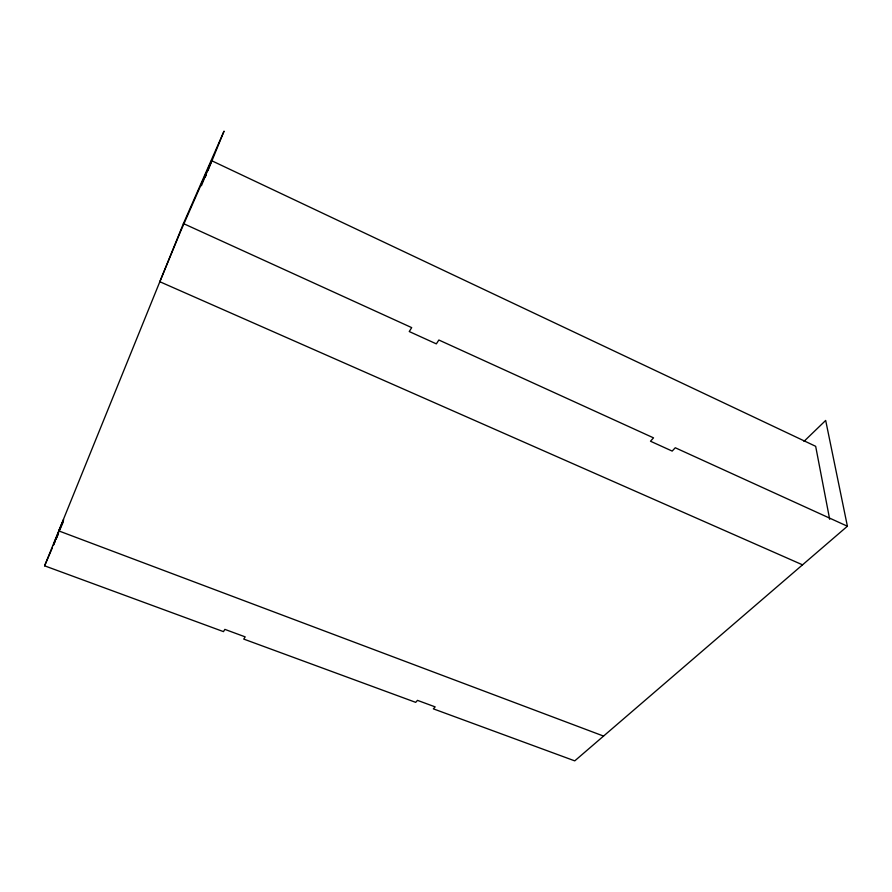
<?xml version="1.0" encoding="UTF-8"?>
<svg xmlns="http://www.w3.org/2000/svg" width="892" height="892" viewBox="0 0 892 892"><rect width="100%" height="100%" fill="white"/><g stroke="black" fill="none" stroke-linecap="round" stroke-linejoin="round"><path stroke-width="1.34" d="M803.993 441.373L825.68 420.433L847.4 526.224L574.749 760.865L433.345 708.839L435.162 706.877L417.478 700.365L415.694 702.35L243.739 639.085L245.189 636.866L224.873 629.384L223.468 631.625L44.6 565.818L183.417 223.569L224.048 131.135L207.892 170.762M201.425 185.703L211.627 160.694L815.667 446.312L829.672 519.278M205.283 177.151L206.32 174.598M58.593 532.736L53.632 544.243L63.6 519.69L58.761 530.896L603.549 736.078M59.697 530.171L62.998 522.5M44.6 565.818L52.26 548.034M53.353 545.491L54.992 541.678M56.084 539.136L58.27 534.063M211.627 160.694L180.797 230.916L159.824 281.727L802.532 564.837M183.417 223.569L411.691 327.62L409.25 331.545L436.344 343.866L438.864 340.008L653.524 437.861L650.491 441.228L672.178 451.084L675.266 447.762L847.4 526.224"/></g></svg>
